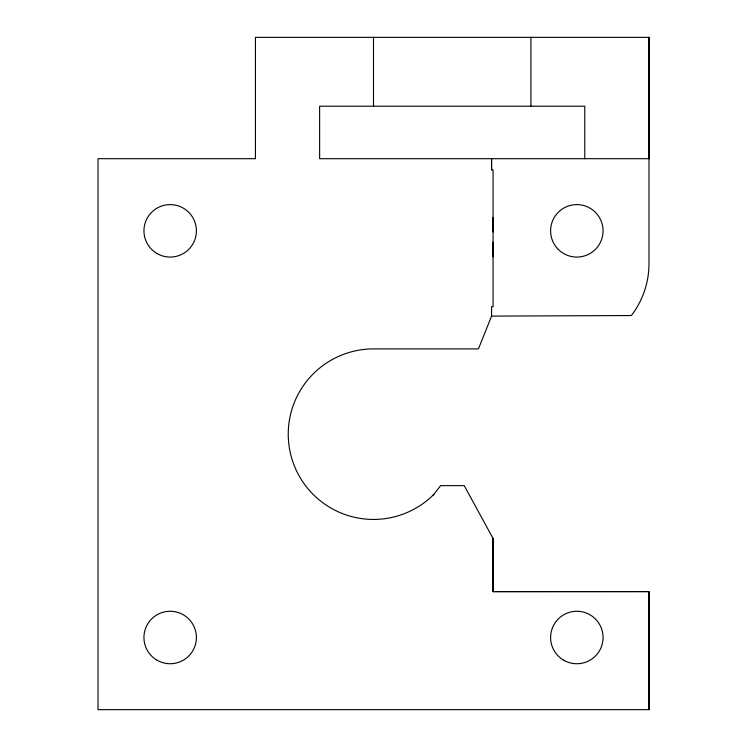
<?xml version="1.0" encoding="UTF-8"?>
<svg xmlns="http://www.w3.org/2000/svg" width="747" height="747" viewBox="0 0 747 747"><rect width="100%" height="100%" fill="white"/><g stroke="black" fill="none" stroke-linecap="round" stroke-linejoin="round"><path stroke-width="1.12" d="M491.563 316.112L631.364 315.542A85.27 85.27 0 0 0 648.984 263.635L648.984 37.35L255.437 37.35L255.437 158.691L98.025 158.691L98.025 709.65L648.984 709.65L648.984 591.587L493.011 591.633L493.039 538.438L464.223 485.634L440.571 485.634L433.792 494.467A85.27 85.27 0 0 1 294.729 466.8A85.27 85.27 0 0 1 373.5 348.905L478.444 348.905L491.563 316.112L491.563 306.681L493.067 306.681L493.067 169.868L491.563 169.868L491.563 158.691L491.563 169.868M493.011 591.633L493.039 538.438M648.984 709.65L648.984 591.587L493.039 591.587M648.984 37.35L648.984 158.691L319.623 158.691L319.623 106.223L584.789 106.223L584.789 158.691M432.532 495.429L433.792 494.467M530.921 37.35L530.921 106.223M493.067 217.396L493.067 231.981M493.067 242.159L493.067 256.744M373.5 37.35L373.5 106.223M493.029 584.023L493.029 584.696L493.029 584.023M493.048 545.347L493.048 546.01L493.048 545.347M563.714 660.227A26.238 26.238 0 0 0 603.072 637.499A26.238 26.238 0 0 0 563.714 614.781A26.238 26.238 0 0 0 563.714 660.227M157.057 660.227A26.238 26.238 0 0 0 196.405 637.499A26.238 26.238 0 0 0 157.057 614.781A26.238 26.238 0 0 0 157.057 660.227M157.057 253.56A26.238 26.238 0 0 0 196.405 230.842A26.238 26.238 0 0 0 157.057 208.124A26.238 26.238 0 0 0 157.057 253.56M558.28 249.395A26.238 26.238 0 0 0 602.175 237.63A26.238 26.238 0 0 0 570.045 205.5A26.238 26.238 0 0 0 558.28 249.395"/></g></svg>
